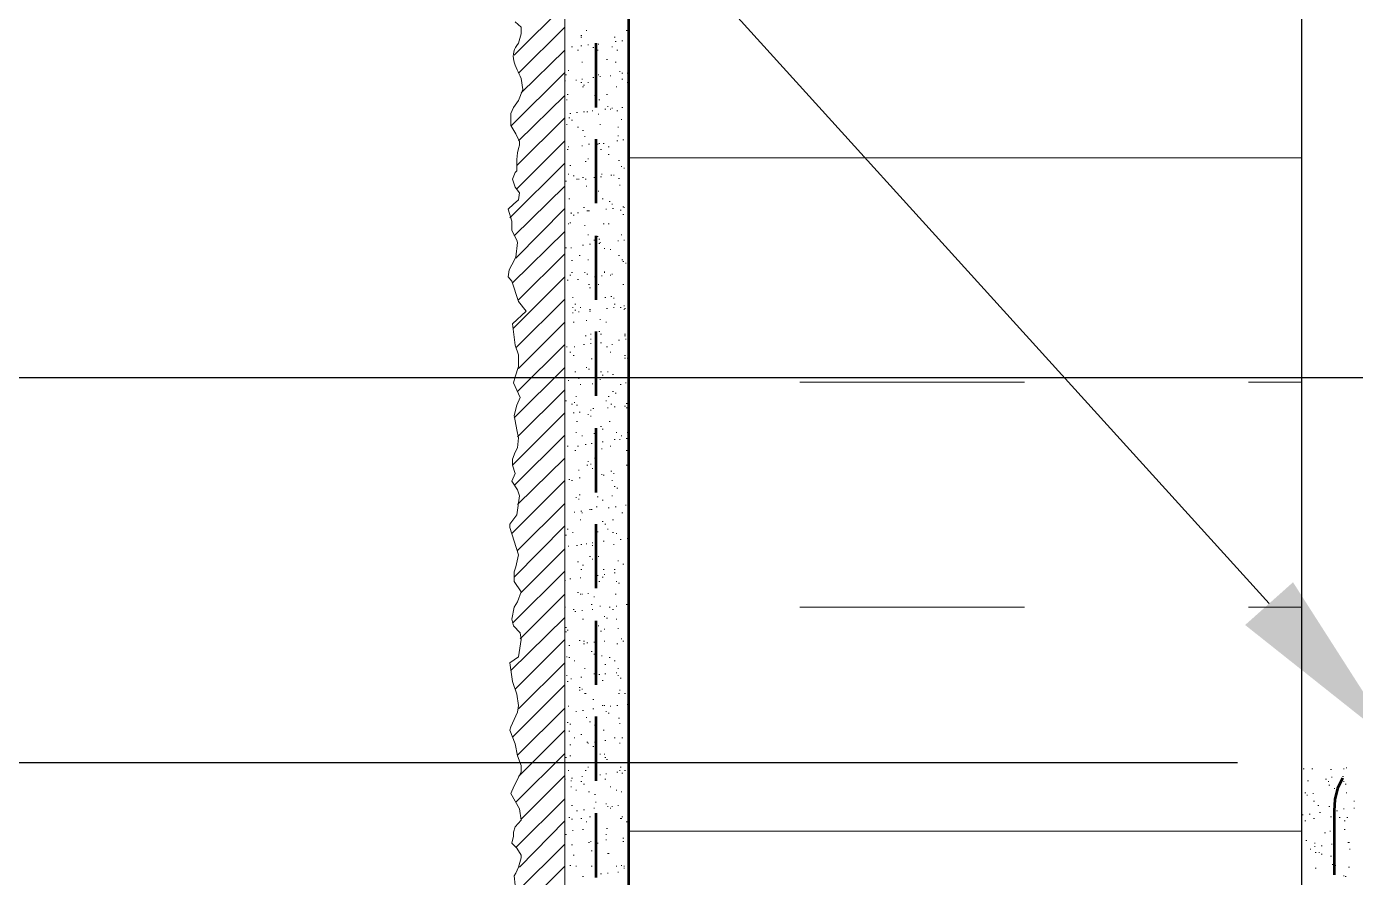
# Model space of a CAD drawing. Header units: millimetres. Extents: x 14 to 201, y 16 to 268.
# Drawn here: x 56.1 to 89.01, y 128.84 to 149.89 of the extents above; entities that cross this region are included whole.
import ezdxf

# ---------------------------------------------------------------- set-up
doc = ezdxf.new("R2010")
doc.units = ezdxf.units.MM
doc.header["$MEASUREMENT"] = 0
doc.layers.get('0').update_dxf_attribs({"linetype": 'CONTINUOUS'})

msp = doc.modelspace()

# ---------------------------------------------------------------- hatches: boundary and pattern name
at = {"true_color": 0x000007}
msp.add_hatch(color=0, dxfattribs=at).paths.add_polyline_path([(87.461, 136.144), (90.064, 132.08), (86.275, 135.086)])

# ---------------------------------------------------------------- linework, layer by layer
at = {"color": 0, "linetype": 'Continuous', "lineweight": 15, "true_color": 0x000007}
msp.add_line((69.427, 247.46), (69.427, 120.565), dxfattribs=at)
at = {"color": 0, "linetype": 'Continuous', "lineweight": 25, "true_color": 0x000007}
for p, q in [((87.672, 190.288), (87.672, 122.153)), ((103.505, 141.203), (44.937, 141.203)), ((86.085, 131.678), (44.937, 131.678))]:
    msp.add_line(p, q, dxfattribs=at)
at = {"color": 0, "linetype": 'Continuous', "lineweight": 15, "true_color": 0x656565}
for p, q in [((68.178, 149.183), (69.427, 150.431)), ((68.284, 148.738), (69.427, 149.881)), ((69.956, 149.796), (69.977, 149.796)), ((70.951, 149.796), (70.972, 149.796)), ((69.596, 149.394), (69.617, 149.394)), ((69.829, 149.669), (69.85, 149.669)), ((69.829, 149.627), (69.85, 149.627)), ((69.829, 149.415), (69.85, 149.415)), ((69.998, 149.437), (70.019, 149.437)), ((70.252, 149.458), (70.273, 149.458)), ((70.591, 149.394), (70.612, 149.394)), ((70.654, 149.627), (70.676, 149.627)), ((70.676, 149.521), (70.697, 149.521)), ((70.845, 149.542), (70.866, 149.542)), ((68.347, 148.251), (69.427, 149.31)), ((69.744, 149.31), (69.765, 149.31)), ((70.125, 149.373), (70.146, 149.373)), ((70.189, 149.331), (70.21, 149.331)), ((70.231, 149.31), (70.252, 149.31)), ((70.464, 149.077), (70.485, 149.077)), ((70.718, 149.31), (70.739, 149.31)), ((68.093, 147.426), (69.427, 148.759)), ((69.511, 148.802), (69.533, 148.802)), ((69.85, 149.013), (69.871, 149.013)), ((70.21, 148.992), (70.231, 148.992)), ((70.676, 149.013), (70.697, 149.013)), ((70.781, 148.78), (70.803, 148.78)), ((70.845, 148.738), (70.866, 148.738)), ((70.972, 148.738), (70.993, 148.738)), ((69.427, 148.548), (69.448, 148.548)), ((69.448, 148.696), (69.469, 148.696)), ((69.702, 148.569), (69.723, 148.569)), ((69.829, 148.505), (69.85, 148.505)), ((69.85, 148.59), (69.871, 148.59)), ((69.871, 148.399), (69.892, 148.399)), ((69.892, 148.442), (69.914, 148.442)), ((69.998, 148.505), (70.019, 148.505)), ((70.125, 148.632), (70.146, 148.632)), ((70.252, 148.696), (70.273, 148.696)), ((70.295, 148.653), (70.316, 148.653)), ((70.549, 148.675), (70.57, 148.675)), ((70.697, 148.399), (70.718, 148.399)), ((70.845, 148.59), (70.866, 148.59)), ((70.972, 148.505), (70.993, 148.505)), ((68.284, 147.066), (69.427, 148.188)), ((69.469, 148.082), (69.49, 148.082)), ((69.49, 148.209), (69.511, 148.209)), ((70.168, 148.188), (70.189, 148.188)), ((70.273, 148.082), (70.295, 148.082)), ((70.464, 148.209), (70.485, 148.209)), ((69.554, 147.743), (69.575, 147.743)), ((69.723, 147.764), (69.744, 147.764)), ((69.892, 147.786), (69.914, 147.786)), ((69.977, 147.786), (69.998, 147.786)), ((70.104, 147.807), (70.125, 147.807)), ((70.422, 147.849), (70.443, 147.849)), ((70.485, 147.913), (70.506, 147.913)), ((70.549, 147.849), (70.57, 147.849)), ((70.591, 147.87), (70.612, 147.87)), ((70.718, 147.807), (70.739, 147.807)), ((70.845, 147.891), (70.866, 147.891)), ((68.241, 146.452), (69.427, 147.637)), ((69.469, 147.468), (69.49, 147.468)), ((69.533, 147.637), (69.554, 147.637)), ((69.596, 147.574), (69.617, 147.574)), ((70.252, 147.722), (70.273, 147.722)), ((70.295, 147.468), (70.316, 147.468)), ((70.824, 147.595), (70.845, 147.595)), ((69.744, 147.405), (69.765, 147.405)), ((69.871, 147.32), (69.892, 147.32)), ((69.914, 147.172), (69.935, 147.172)), ((70.739, 147.405), (70.76, 147.405)), ((70.739, 147.193), (70.76, 147.193)), ((70.866, 147.087), (70.887, 147.087)), ((68.241, 145.881), (69.427, 147.066)), ((69.49, 146.854), (69.511, 146.854)), ((69.511, 146.918), (69.533, 146.918)), ((69.85, 146.939), (69.871, 146.939)), ((70.019, 146.981), (70.041, 146.981)), ((70.189, 147.024), (70.21, 147.024)), ((70.231, 146.981), (70.252, 146.981)), ((70.273, 147.002), (70.295, 147.002)), ((70.316, 146.854), (70.337, 146.854)), ((70.379, 147.002), (70.4, 147.002)), ((70.506, 146.918), (70.527, 146.918)), ((70.718, 147.066), (70.739, 147.066)), ((68.072, 145.161), (69.427, 146.516)), ((69.554, 146.452), (69.575, 146.452)), ((69.935, 146.558), (69.956, 146.558)), ((69.998, 146.621), (70.019, 146.621)), ((70.506, 146.727), (70.527, 146.727)), ((70.76, 146.579), (70.781, 146.579)), ((70.824, 146.431), (70.845, 146.431)), ((70.993, 146.621), (71.014, 146.621)), ((71.014, 146.643), (87.672, 146.643)), ((69.511, 146.24), (69.533, 146.24)), ((69.638, 146.198), (69.66, 146.198)), ((69.723, 146.113), (69.744, 146.113)), ((69.765, 146.113), (69.787, 146.113)), ((69.871, 146.156), (69.892, 146.156)), ((69.935, 146.113), (69.956, 146.113)), ((70.146, 146.156), (70.168, 146.156)), ((70.316, 146.177), (70.337, 146.177)), ((70.337, 146.24), (70.358, 146.24)), ((70.57, 146.219), (70.591, 146.219)), ((70.633, 146.219), (70.654, 146.219)), ((70.76, 146.135), (70.781, 146.135)), ((70.887, 146.389), (70.908, 146.389)), ((70.993, 146.283), (71.014, 146.283)), ((68.178, 144.716), (69.427, 145.944)), ((69.448, 146.071), (69.469, 146.071)), ((69.956, 145.944), (69.977, 145.944)), ((70.21, 145.859), (70.231, 145.859)), ((70.252, 145.817), (70.273, 145.817)), ((70.781, 145.965), (70.803, 145.965)), ((69.533, 145.627), (69.554, 145.627)), ((70.358, 145.627), (70.379, 145.627)), ((70.527, 145.563), (70.549, 145.563)), ((70.591, 145.5), (70.612, 145.5)), ((70.866, 145.436), (70.887, 145.436)), ((68.22, 144.166), (69.427, 145.394)), ((69.575, 145.288), (69.596, 145.288)), ((69.575, 145.267), (69.596, 145.267)), ((69.638, 145.224), (69.66, 145.224)), ((69.744, 145.288), (69.765, 145.288)), ((69.892, 145.415), (69.914, 145.415)), ((69.977, 145.33), (69.998, 145.33)), ((69.998, 145.33), (70.019, 145.33)), ((70.019, 145.33), (70.041, 145.33)), ((70.443, 145.373), (70.464, 145.373)), ((70.612, 145.394), (70.633, 145.394)), ((70.803, 145.351), (70.824, 145.351)), ((70.866, 145.246), (70.887, 145.246)), ((70.887, 145.415), (70.908, 145.415)), ((68.135, 143.552), (69.427, 144.822)), ((69.511, 145.013), (69.533, 145.013)), ((69.554, 145.034), (69.575, 145.034)), ((69.914, 144.97), (69.935, 144.97)), ((70.379, 145.013), (70.4, 145.013)), ((70.506, 145.013), (70.527, 145.013)), ((69.871, 144.484), (69.892, 144.484)), ((69.998, 144.738), (70.019, 144.738)), ((70.041, 144.505), (70.062, 144.505)), ((70.146, 144.611), (70.168, 144.611)), ((70.231, 144.695), (70.252, 144.695)), ((70.273, 144.632), (70.295, 144.632)), ((70.273, 144.526), (70.295, 144.526)), ((70.295, 144.547), (70.316, 144.547)), ((70.739, 144.589), (70.76, 144.589)), ((70.824, 144.738), (70.845, 144.738)), ((70.887, 144.611), (70.908, 144.611)), ((68.284, 143.129), (69.427, 144.272)), ((69.448, 144.42), (69.469, 144.42)), ((69.575, 144.42), (69.596, 144.42)), ((69.787, 144.23), (69.808, 144.23)), ((69.998, 144.124), (70.019, 144.124)), ((70.4, 144.399), (70.422, 144.399)), ((70.549, 144.378), (70.57, 144.378)), ((70.76, 144.23), (70.781, 144.23)), ((70.845, 144.124), (70.866, 144.124)), ((69.596, 144.103), (69.617, 144.103)), ((69.596, 143.806), (69.617, 143.806)), ((69.914, 143.806), (69.935, 143.806)), ((70.4, 143.827), (70.422, 143.827)), ((70.4, 143.806), (70.422, 143.806)), ((70.866, 144.081), (70.887, 144.081)), ((70.93, 144.039), (70.951, 144.039)), ((68.157, 142.43), (69.427, 143.7)), ((69.49, 143.616), (69.511, 143.616)), ((69.554, 143.743), (69.575, 143.743)), ((69.744, 143.637), (69.765, 143.637)), ((69.977, 143.764), (69.998, 143.764)), ((70.019, 143.51), (70.041, 143.51)), ((70.168, 143.7), (70.189, 143.7)), ((70.252, 143.51), (70.273, 143.51)), ((70.337, 143.722), (70.358, 143.722)), ((70.549, 143.743), (70.57, 143.743)), ((70.591, 143.764), (70.612, 143.764)), ((70.866, 143.51), (70.887, 143.51)), ((68.22, 141.944), (69.427, 143.15)), ((69.617, 143.192), (69.638, 143.192)), ((70.041, 143.425), (70.062, 143.425)), ((70.422, 143.192), (70.443, 143.192)), ((70.57, 143.214), (70.591, 143.214)), ((70.633, 143.171), (70.654, 143.171)), ((69.617, 142.938), (69.638, 142.938)), ((69.617, 142.811), (69.638, 142.811)), ((69.681, 143.023), (69.702, 143.023)), ((69.681, 142.875), (69.702, 142.875)), ((69.765, 142.833), (69.787, 142.833)), ((69.808, 142.938), (69.829, 142.938)), ((70.041, 142.896), (70.062, 142.896)), ((70.041, 142.854), (70.062, 142.854)), ((70.464, 142.917), (70.485, 142.917)), ((70.633, 142.938), (70.654, 142.938)), ((70.654, 143.023), (70.676, 143.023)), ((70.803, 142.938), (70.824, 142.938)), ((70.887, 142.981), (70.908, 142.981)), ((70.887, 142.896), (70.908, 142.896)), ((70.908, 142.917), (70.93, 142.917)), ((68.284, 141.436), (69.427, 142.579)), ((69.638, 142.579), (69.66, 142.579)), ((69.956, 142.621), (69.977, 142.621)), ((70.295, 142.642), (70.316, 142.642)), ((70.443, 142.579), (70.464, 142.579)), ((69.935, 142.24), (69.956, 142.24)), ((70.062, 142.282), (70.083, 142.282)), ((70.062, 142.155), (70.083, 142.155)), ((70.273, 142.346), (70.295, 142.346)), ((70.316, 142.282), (70.337, 142.282)), ((70.908, 142.282), (70.93, 142.282)), ((70.908, 142.24), (70.93, 142.24)), ((70.93, 142.155), (70.951, 142.155)), ((68.262, 140.864), (69.427, 142.028)), ((69.469, 141.965), (69.49, 141.965)), ((69.554, 141.838), (69.575, 141.838)), ((69.66, 141.965), (69.681, 141.965)), ((69.892, 142.028), (69.914, 142.028)), ((70.062, 142.049), (70.083, 142.049)), ((70.316, 142.071), (70.337, 142.071)), ((70.464, 141.965), (70.485, 141.965)), ((70.549, 141.838), (70.57, 141.838)), ((70.591, 142.028), (70.612, 142.028)), ((70.76, 142.134), (70.781, 142.134)), ((69.638, 141.753), (69.66, 141.753)), ((70.083, 141.668), (70.104, 141.668)), ((70.908, 141.753), (70.93, 141.753)), ((70.908, 141.69), (70.93, 141.69)), ((70.972, 141.69), (70.993, 141.69)), ((68.178, 140.208), (69.427, 141.457)), ((69.681, 141.351), (69.702, 141.351)), ((69.765, 141.182), (69.787, 141.182)), ((69.956, 141.457), (69.977, 141.457)), ((70.019, 141.414), (70.041, 141.414)), ((70.189, 141.436), (70.21, 141.436)), ((70.189, 141.245), (70.21, 141.245)), ((70.295, 141.16), (70.316, 141.16)), ((70.316, 141.351), (70.337, 141.351)), ((70.358, 141.266), (70.379, 141.266)), ((70.485, 141.351), (70.506, 141.351)), ((70.612, 141.287), (70.633, 141.287)), ((68.262, 139.742), (69.427, 140.906)), ((69.511, 141.139), (69.533, 141.139)), ((69.808, 141.033), (69.829, 141.033)), ((70.104, 141.055), (70.125, 141.055)), ((70.612, 140.864), (70.633, 140.864)), ((70.803, 141.033), (70.824, 141.033)), ((70.93, 141.076), (70.951, 141.076)), ((75.248, 141.097), (80.814, 141.097)), ((86.36, 141.097), (87.672, 141.097)), ((69.448, 140.631), (69.469, 140.631)), ((69.596, 140.547), (69.617, 140.547)), ((69.66, 140.589), (69.681, 140.589)), ((69.702, 140.737), (69.723, 140.737)), ((69.723, 140.525), (69.744, 140.525)), ((70.443, 140.631), (70.464, 140.631)), ((70.506, 140.737), (70.527, 140.737)), ((70.57, 140.547), (70.591, 140.547)), ((70.676, 140.822), (70.697, 140.822)), ((70.908, 140.504), (70.93, 140.504)), ((70.951, 140.568), (70.972, 140.568)), ((68.135, 139.044), (69.427, 140.335)), ((69.638, 140.335), (69.66, 140.335)), ((69.787, 140.356), (69.808, 140.356)), ((69.998, 140.293), (70.019, 140.293)), ((70.062, 140.398), (70.083, 140.398)), ((70.062, 140.25), (70.083, 140.25)), ((70.125, 140.441), (70.146, 140.441)), ((70.485, 140.462), (70.506, 140.462)), ((70.654, 140.483), (70.676, 140.483)), ((70.951, 140.462), (70.972, 140.462)), ((69.702, 139.848), (69.723, 139.848)), ((69.723, 140.123), (69.744, 140.123)), ((70.316, 139.996), (70.337, 139.996)), ((70.358, 139.933), (70.379, 139.933)), ((70.527, 140.123), (70.549, 140.123)), ((70.697, 139.848), (70.718, 139.848)), ((70.972, 139.848), (70.993, 139.848)), ((68.178, 138.536), (69.427, 139.785)), ((69.85, 139.763), (69.871, 139.763)), ((69.935, 139.552), (69.956, 139.552)), ((70.083, 139.573), (70.104, 139.573)), ((70.146, 139.827), (70.168, 139.827)), ((70.358, 139.615), (70.379, 139.615)), ((70.654, 139.679), (70.676, 139.679)), ((70.781, 139.679), (70.803, 139.679)), ((70.824, 139.763), (70.845, 139.763)), ((70.951, 139.7), (70.972, 139.7)), ((68.262, 138.07), (69.427, 139.213)), ((69.49, 139.509), (69.511, 139.509)), ((69.681, 139.404), (69.702, 139.404)), ((69.744, 139.509), (69.765, 139.509)), ((70.168, 139.213), (70.189, 139.213)), ((70.337, 139.446), (70.358, 139.446)), ((70.549, 139.509), (70.57, 139.509)), ((70.951, 139.404), (70.972, 139.404)), ((70.993, 139.234), (71.014, 139.234)), ((69.765, 138.917), (69.787, 138.917)), ((69.977, 139.044), (69.998, 139.044)), ((69.998, 139.128), (70.019, 139.128)), ((70.062, 139.065), (70.083, 139.065)), ((70.104, 138.959), (70.125, 138.959)), ((70.57, 138.896), (70.591, 138.896)), ((70.951, 139.044), (70.972, 139.044)), ((68.114, 137.35), (69.427, 138.663)), ((69.533, 138.684), (69.554, 138.684)), ((69.596, 138.663), (69.617, 138.663)), ((69.787, 138.726), (69.808, 138.726)), ((70.189, 138.599), (70.21, 138.599)), ((70.21, 138.769), (70.231, 138.769)), ((70.337, 138.811), (70.358, 138.811)), ((70.379, 138.79), (70.4, 138.79)), ((70.591, 138.663), (70.612, 138.663)), ((70.633, 138.832), (70.654, 138.832)), ((69.702, 138.239), (69.723, 138.239)), ((69.765, 138.197), (69.787, 138.197)), ((69.787, 138.303), (69.808, 138.303)), ((70.231, 138.261), (70.252, 138.261)), ((70.591, 138.282), (70.612, 138.282)), ((70.654, 138.515), (70.676, 138.515)), ((70.718, 138.472), (70.739, 138.472)), ((70.993, 138.218), (71.014, 138.218)), ((68.262, 136.927), (69.427, 138.091)), ((69.66, 137.88), (69.681, 137.88)), ((69.829, 137.901), (69.85, 137.901)), ((70.041, 137.943), (70.062, 137.943)), ((70.083, 137.943), (70.104, 137.943)), ((70.21, 138.007), (70.231, 138.007)), ((70.358, 138.176), (70.379, 138.176)), ((70.506, 137.985), (70.527, 137.985)), ((70.676, 138.007), (70.697, 138.007)), ((70.93, 138.049), (70.951, 138.049)), ((68.178, 136.271), (69.427, 137.541)), ((69.808, 137.689), (69.829, 137.689)), ((69.85, 137.858), (69.871, 137.858)), ((70.358, 137.647), (70.379, 137.647)), ((70.422, 137.583), (70.443, 137.583)), ((70.612, 137.689), (70.633, 137.689)), ((70.845, 137.858), (70.866, 137.858)), ((69.448, 137.308), (69.469, 137.308)), ((69.49, 137.456), (69.511, 137.456)), ((69.617, 137.372), (69.638, 137.372)), ((70.231, 137.393), (70.252, 137.393)), ((70.485, 137.456), (70.506, 137.456)), ((70.612, 137.372), (70.633, 137.372)), ((70.697, 137.35), (70.718, 137.35)), ((70.972, 137.223), (70.993, 137.223)), ((68.347, 135.89), (69.427, 136.969)), ((69.511, 137.033), (69.533, 137.033)), ((69.723, 137.054), (69.744, 137.054)), ((69.829, 137.075), (69.85, 137.075)), ((69.956, 137.096), (69.977, 137.096)), ((70.104, 137.118), (70.125, 137.118)), ((70.104, 137.054), (70.125, 137.054)), ((70.379, 137.16), (70.4, 137.16)), ((70.633, 137.075), (70.654, 137.075)), ((70.803, 137.202), (70.824, 137.202)), ((70.993, 137.054), (71.014, 137.054)), ((69.744, 136.652), (69.765, 136.652)), ((69.871, 136.567), (69.892, 136.567)), ((70.041, 136.779), (70.062, 136.779)), ((70.104, 136.715), (70.125, 136.715)), ((70.252, 136.779), (70.273, 136.779)), ((70.739, 136.673), (70.76, 136.673)), ((70.866, 136.588), (70.887, 136.588)), ((68.135, 135.128), (69.427, 136.419)), ((69.554, 136.229), (69.575, 136.229)), ((69.808, 136.25), (69.829, 136.25)), ((69.829, 136.461), (69.85, 136.461)), ((70.231, 136.313), (70.252, 136.313)), ((70.358, 136.271), (70.379, 136.271)), ((70.379, 136.461), (70.4, 136.461)), ((70.4, 136.334), (70.422, 136.334)), ((70.654, 136.461), (70.676, 136.461)), ((70.654, 136.377), (70.676, 136.377)), ((69.427, 136.186), (69.448, 136.186)), ((70.273, 136.165), (70.295, 136.165)), ((70.697, 136.165), (70.718, 136.165)), ((70.76, 136.123), (70.781, 136.123)), ((68.326, 134.747), (69.427, 135.848)), ((69.744, 135.89), (69.765, 135.89)), ((69.808, 135.848), (69.829, 135.848)), ((69.85, 135.848), (69.871, 135.848)), ((69.998, 135.869), (70.019, 135.869)), ((70.083, 135.594), (70.104, 135.594)), ((70.146, 135.784), (70.168, 135.784)), ((70.676, 135.848), (70.697, 135.848)), ((70.951, 135.594), (70.972, 135.594)), ((70.993, 135.869), (71.014, 135.869)), ((68.093, 133.964), (69.427, 135.276)), ((69.427, 135.53), (69.448, 135.53)), ((69.638, 135.467), (69.66, 135.467)), ((69.681, 135.424), (69.702, 135.424)), ((69.85, 135.445), (69.871, 135.445)), ((69.871, 135.234), (69.892, 135.234)), ((70.104, 135.467), (70.125, 135.467)), ((70.295, 135.551), (70.316, 135.551)), ((70.4, 135.297), (70.422, 135.297)), ((70.464, 135.255), (70.485, 135.255)), ((70.527, 135.53), (70.549, 135.53)), ((70.612, 135.467), (70.633, 135.467)), ((70.697, 135.551), (70.718, 135.551)), ((70.697, 135.234), (70.718, 135.234)), ((75.248, 135.53), (80.814, 135.53)), ((86.36, 135.53), (87.672, 135.53)), ((69.448, 135.022), (69.469, 135.022)), ((69.448, 134.916), (69.469, 134.916)), ((69.49, 134.959), (69.511, 134.959)), ((70.252, 135.064), (70.273, 135.064)), ((70.316, 134.937), (70.337, 134.937)), ((70.4, 134.98), (70.422, 134.98)), ((70.739, 135.001), (70.76, 135.001)), ((68.199, 133.498), (69.427, 134.726)), ((69.533, 134.578), (69.554, 134.578)), ((69.787, 134.705), (69.808, 134.705)), ((69.892, 134.683), (69.914, 134.683)), ((69.892, 134.62), (69.914, 134.62)), ((69.977, 134.641), (69.998, 134.641)), ((70.146, 134.662), (70.168, 134.662)), ((70.4, 134.683), (70.422, 134.683)), ((70.718, 134.62), (70.739, 134.62)), ((70.824, 134.747), (70.845, 134.747)), ((70.866, 134.683), (70.887, 134.683)), ((70.993, 134.768), (71.014, 134.768)), ((69.469, 134.302), (69.49, 134.302)), ((69.533, 134.281), (69.554, 134.281)), ((70.083, 134.429), (70.104, 134.429)), ((70.146, 134.366), (70.168, 134.366)), ((70.337, 134.324), (70.358, 134.324)), ((70.527, 134.281), (70.549, 134.281)), ((68.284, 133.011), (69.427, 134.154)), ((69.66, 134.197), (69.681, 134.197)), ((69.914, 134.006), (69.935, 134.006)), ((70.422, 134.112), (70.443, 134.112)), ((70.654, 134.197), (70.676, 134.197)), ((70.739, 134.006), (70.76, 134.006)), ((68.135, 132.313), (69.427, 133.604)), ((69.469, 133.837), (69.49, 133.837)), ((69.49, 133.689), (69.511, 133.689)), ((69.575, 133.752), (69.596, 133.752)), ((69.829, 133.794), (69.85, 133.794)), ((70.146, 133.879), (70.168, 133.879)), ((70.273, 133.858), (70.295, 133.858)), ((70.358, 133.71), (70.379, 133.71)), ((70.422, 133.879), (70.443, 133.879)), ((70.697, 133.9), (70.718, 133.9)), ((70.739, 133.837), (70.76, 133.837)), ((70.803, 133.773), (70.824, 133.773)), ((69.787, 133.54), (69.808, 133.54)), ((69.787, 133.477), (69.808, 133.477)), ((69.85, 133.498), (69.871, 133.498)), ((69.914, 133.392), (69.935, 133.392)), ((69.935, 133.392), (69.956, 133.392)), ((70.76, 133.392), (70.781, 133.392)), ((70.781, 133.477), (70.803, 133.477)), ((70.908, 133.392), (70.93, 133.392)), ((68.262, 131.868), (69.427, 133.032)), ((69.511, 133.075), (69.533, 133.075)), ((69.702, 132.948), (69.723, 132.948)), ((69.871, 132.969), (69.892, 132.969)), ((70.125, 133.244), (70.146, 133.244)), ((70.125, 133.011), (70.146, 133.011)), ((70.358, 133.096), (70.379, 133.096)), ((70.4, 133.096), (70.422, 133.096)), ((70.443, 132.948), (70.464, 132.948)), ((70.549, 133.075), (70.57, 133.075)), ((70.718, 133.096), (70.739, 133.096)), ((70.972, 133.117), (70.993, 133.117)), ((69.49, 132.673), (69.511, 132.673)), ((69.554, 132.63), (69.575, 132.63)), ((69.956, 132.8), (69.977, 132.8)), ((70.041, 132.694), (70.062, 132.694)), ((70.168, 132.609), (70.189, 132.609)), ((70.506, 132.905), (70.527, 132.905)), ((70.76, 132.778), (70.781, 132.778)), ((70.781, 132.651), (70.803, 132.651)), ((68.284, 131.339), (69.427, 132.482)), ((69.533, 132.461), (69.554, 132.461)), ((69.66, 132.292), (69.681, 132.292)), ((69.829, 132.376), (69.85, 132.376)), ((70.379, 132.482), (70.4, 132.482)), ((70.654, 132.292), (70.676, 132.292)), ((70.845, 132.292), (70.866, 132.292)), ((69.554, 132.122), (69.575, 132.122)), ((69.977, 132.186), (69.998, 132.186)), ((69.998, 132.165), (70.019, 132.165)), ((70.125, 132.08), (70.146, 132.08)), ((70.168, 132.186), (70.189, 132.186)), ((70.189, 132.016), (70.21, 132.016)), ((70.422, 132.228), (70.443, 132.228)), ((70.781, 132.165), (70.803, 132.165)), ((68.22, 130.704), (69.427, 131.911)), ((69.448, 131.805), (69.469, 131.805)), ((69.554, 131.847), (69.575, 131.847)), ((70.295, 131.889), (70.316, 131.889)), ((70.4, 131.889), (70.422, 131.889)), ((70.422, 131.805), (70.443, 131.805)), ((70.464, 131.762), (70.485, 131.762)), ((68.347, 130.281), (69.427, 131.36)), ((69.511, 131.487), (69.533, 131.487)), ((69.596, 131.297), (69.617, 131.297)), ((69.85, 131.339), (69.871, 131.339)), ((69.935, 131.487), (69.956, 131.487)), ((69.998, 131.572), (70.019, 131.572)), ((70.295, 131.381), (70.316, 131.381)), ((70.443, 131.403), (70.464, 131.403)), ((70.718, 131.445), (70.739, 131.445)), ((70.781, 131.487), (70.803, 131.487)), ((70.803, 131.572), (70.824, 131.572)), ((70.845, 131.424), (70.866, 131.424)), ((70.908, 131.487), (70.93, 131.487)), ((87.715, 131.53), (87.736, 131.53)), ((87.926, 131.53), (87.948, 131.53)), ((88.392, 131.508), (88.413, 131.508)), ((88.413, 131.318), (88.434, 131.318)), ((88.688, 131.339), (88.71, 131.339)), ((88.71, 131.53), (88.731, 131.53)), ((88.773, 131.551), (88.794, 131.551)), ((69.427, 131.276), (69.448, 131.276)), ((69.575, 131.233), (69.596, 131.233)), ((69.575, 131.085), (69.596, 131.085)), ((69.702, 131), (69.723, 131)), ((69.829, 131.212), (69.85, 131.212)), ((69.892, 131.149), (69.914, 131.149)), ((70.019, 130.958), (70.041, 130.958)), ((70.422, 131.276), (70.443, 131.276)), ((70.549, 131.085), (70.57, 131.085)), ((70.697, 131), (70.718, 131)), ((70.824, 130.958), (70.845, 130.958)), ((87.821, 131.233), (87.842, 131.233)), ((88.265, 131.276), (88.286, 131.276)), ((88.329, 131.212), (88.35, 131.212)), ((88.35, 131.127), (88.371, 131.127)), ((88.477, 131.043), (88.498, 131.043)), ((88.71, 131.212), (88.731, 131.212)), ((88.752, 131.149), (88.773, 131.149)), ((68.22, 129.582), (69.427, 130.789)), ((70.168, 130.895), (70.189, 130.895)), ((70.189, 130.704), (70.21, 130.704)), ((70.443, 130.662), (70.464, 130.662)), ((71.014, 130.662), (71.035, 130.662)), ((87.757, 130.937), (87.778, 130.937)), ((87.799, 130.873), (87.821, 130.873)), ((87.948, 130.916), (87.969, 130.916)), ((87.969, 130.725), (87.99, 130.725)), ((88.773, 130.937), (88.794, 130.937)), ((88.964, 130.725), (88.985, 130.725)), ((69.533, 130.323), (69.554, 130.323)), ((69.596, 130.619), (69.617, 130.619)), ((69.723, 130.492), (69.744, 130.492)), ((69.829, 130.302), (69.85, 130.302)), ((69.892, 130.514), (69.914, 130.514)), ((70.041, 130.344), (70.062, 130.344)), ((70.146, 130.556), (70.168, 130.556)), ((70.485, 130.598), (70.506, 130.598)), ((70.549, 130.556), (70.57, 130.556)), ((70.591, 130.598), (70.612, 130.598)), ((70.739, 130.619), (70.76, 130.619)), ((70.803, 130.302), (70.824, 130.302)), ((70.824, 130.302), (70.845, 130.302)), ((70.845, 130.344), (70.866, 130.344)), ((87.694, 130.387), (87.715, 130.387)), ((87.863, 130.408), (87.884, 130.408)), ((87.969, 130.302), (87.99, 130.302)), ((88.075, 130.619), (88.096, 130.619)), ((88.117, 130.45), (88.138, 130.45)), ((88.35, 130.598), (88.371, 130.598)), ((88.392, 130.344), (88.413, 130.344)), ((88.54, 130.492), (88.561, 130.492)), ((88.604, 130.323), (88.625, 130.323)), ((88.71, 130.535), (88.731, 130.535)), ((88.794, 130.323), (88.815, 130.323)), ((88.964, 130.556), (88.985, 130.556)), ((68.305, 129.095), (69.427, 130.238)), ((69.596, 130.281), (69.617, 130.281)), ((69.617, 130.006), (69.638, 130.006)), ((69.871, 130.027), (69.892, 130.027)), ((69.956, 130.217), (69.977, 130.217)), ((70.464, 130.048), (70.485, 130.048)), ((70.951, 130.217), (70.972, 130.217)), ((71.014, 129.984), (87.672, 129.984)), ((87.757, 130.238), (87.778, 130.238)), ((88.371, 129.984), (88.392, 129.984)), ((88.456, 130.281), (88.477, 130.281)), ((88.731, 130.238), (88.752, 130.238)), ((88.731, 130.027), (88.752, 130.027)), ((68.241, 128.482), (69.427, 129.667)), ((69.448, 129.9), (69.469, 129.9)), ((69.596, 129.646), (69.617, 129.646)), ((70.019, 129.709), (70.041, 129.709)), ((70.062, 129.73), (70.083, 129.73)), ((70.189, 129.73), (70.21, 129.73)), ((70.189, 129.73), (70.21, 129.73)), ((70.231, 129.688), (70.252, 129.688)), ((70.443, 129.9), (70.464, 129.9)), ((70.443, 129.773), (70.464, 129.773)), ((70.866, 129.815), (70.887, 129.815)), ((70.866, 129.73), (70.887, 129.73)), ((87.778, 129.752), (87.799, 129.752)), ((87.99, 129.688), (88.011, 129.688)), ((88.244, 129.942), (88.265, 129.942)), ((88.413, 129.667), (88.434, 129.667)), ((88.815, 129.709), (88.837, 129.709)), ((88.837, 129.709), (88.858, 129.709)), ((69.638, 129.392), (69.66, 129.392)), ((70.083, 129.498), (70.104, 129.498)), ((70.21, 129.413), (70.231, 129.413)), ((70.485, 129.434), (70.506, 129.434)), ((70.506, 129.434), (70.527, 129.434)), ((87.884, 129.54), (87.905, 129.54)), ((87.99, 129.603), (88.011, 129.603)), ((88.011, 129.455), (88.032, 129.455)), ((88.096, 129.455), (88.117, 129.455)), ((88.159, 129.625), (88.18, 129.625)), ((88.159, 129.413), (88.18, 129.413)), ((88.392, 129.371), (88.413, 129.371)), ((88.858, 129.54), (88.879, 129.54)), ((68.093, 127.783), (69.427, 129.117)), ((69.554, 129.138), (69.575, 129.138)), ((69.702, 129.117), (69.723, 129.117)), ((70.083, 129.117), (70.104, 129.117)), ((70.697, 129.117), (70.718, 129.117)), ((70.824, 129.138), (70.845, 129.138)), ((70.887, 129.117), (70.908, 129.117)), ((70.887, 129.074), (70.908, 129.074)), ((88.011, 129.074), (88.032, 129.074)), ((88.434, 129.159), (88.456, 129.159)), ((88.498, 129.138), (88.519, 129.138)), ((88.837, 129.095), (88.858, 129.095)), ((69.871, 128.863), (69.892, 128.863)), ((69.871, 128.863), (69.892, 128.863)), ((70.316, 128.926), (70.337, 128.926)), ((70.485, 128.947), (70.506, 128.947)), ((70.739, 128.968), (70.76, 128.968)), ((88.71, 128.884), (88.731, 128.884)), ((88.752, 128.863), (88.773, 128.863))]:
    msp.add_line(p, q, dxfattribs=at)
at = {"color": 0, "linetype": 'Continuous', "lineweight": 53, "true_color": 0x000007}
for p, q in [((70.21, 147.891), (70.21, 149.479)), ((70.21, 145.521), (70.21, 147.108)), ((70.21, 143.129), (70.21, 144.717)), ((70.21, 140.758), (70.21, 142.346)), ((70.21, 138.367), (70.21, 139.954)), ((70.21, 135.996), (70.21, 137.583)), ((70.21, 133.604), (70.21, 135.192)), ((70.21, 131.233), (70.21, 132.821)), ((70.21, 128.842), (70.21, 130.429))]:
    msp.add_line(p, q, dxfattribs=at)
for points in [[(87.672, 122.153), (71.014, 122.153), (71.014, 190.288), (73.787, 190.288), (73.787, 193.463), (83.312, 193.463), (83.312, 190.288), (87.672, 190.288)], [(88.688, 131.297), (88.561, 131.043), (88.498, 130.768), (88.477, 130.492), (88.477, 128.905)]]:
    msp.add_lwpolyline(points, dxfattribs=at)
at = {"color": 0, "linetype": 'Continuous', "lineweight": 25, "true_color": 0x000007}
msp.add_lwpolyline([(86.868, 135.615), (57.108, 168.423), (51.414, 168.423)], dxfattribs=at)
at = {"color": 0, "linetype": 'Continuous', "lineweight": 15, "true_color": 0x000007}
for points in [[(68.199, 150.008), (68.347, 149.881), (68.347, 149.712), (68.284, 149.479)], [(68.347, 148.611), (68.389, 148.336), (68.284, 148.061), (68.157, 147.891), (68.093, 147.743), (68.093, 147.447), (68.22, 147.235), (68.305, 147.045), (68.305, 146.96), (68.284, 146.875), (68.262, 146.77), (68.241, 146.6), (68.241, 146.325), (68.199, 146.283), (68.135, 146.113), (68.199, 145.923), (68.305, 145.775), (68.284, 145.605), (68.157, 145.5), (68.03, 145.373), (68.114, 145.076), (68.114, 144.843), (68.241, 144.611), (68.262, 144.547), (68.22, 144.187), (68.114, 143.997), (68.051, 143.87), (68.03, 143.7), (68.114, 143.595), (68.284, 143.087), (68.474, 142.854), (68.135, 142.536), (68.199, 142.007), (68.284, 141.774), (68.284, 141.478), (68.199, 141.224), (68.157, 141.076), (68.326, 140.716), (68.241, 140.525), (68.178, 140.271), (68.241, 139.912), (68.284, 139.721), (68.262, 139.467), (68.199, 139.361), (68.135, 139.192), (68.135, 139.044), (68.199, 138.832), (68.114, 138.642), (68.262, 138.43), (68.305, 138.282), (68.241, 137.816), (68.072, 137.583), (68.072, 137.499), (68.284, 136.821), (68.22, 136.525), (68.178, 136.398), (68.178, 136.165), (68.347, 135.911), (68.262, 135.657), (68.178, 135.53), (68.114, 135.234), (68.157, 135.064), (68.326, 134.895), (68.347, 134.726), (68.284, 134.302), (68.072, 134.154), (68.135, 133.689), (68.241, 133.371), (68.284, 133.096), (68.262, 132.927), (68.093, 132.567), (68.072, 132.482), (68.199, 132.143), (68.262, 131.847), (68.347, 131.614), (68.347, 131.445), (68.178, 131.106), (68.093, 130.916), (68.305, 130.535), (68.347, 130.26), (68.199, 130.09), (68.157, 129.963), (68.157, 129.858), (68.114, 129.688), (68.241, 129.561), (68.347, 129.392), (68.347, 129.328), (68.284, 129.095), (68.22, 128.947), (68.178, 128.884), (68.199, 128.651)]]:
    msp.add_lwpolyline(points, dxfattribs=at)
msp.add_open_spline([(68.284, 149.479), (68.016, 149.207), (68.227, 148.887), (68.347, 148.611)], degree=3, dxfattribs=at)

doc.saveas('drawing.dxf')
